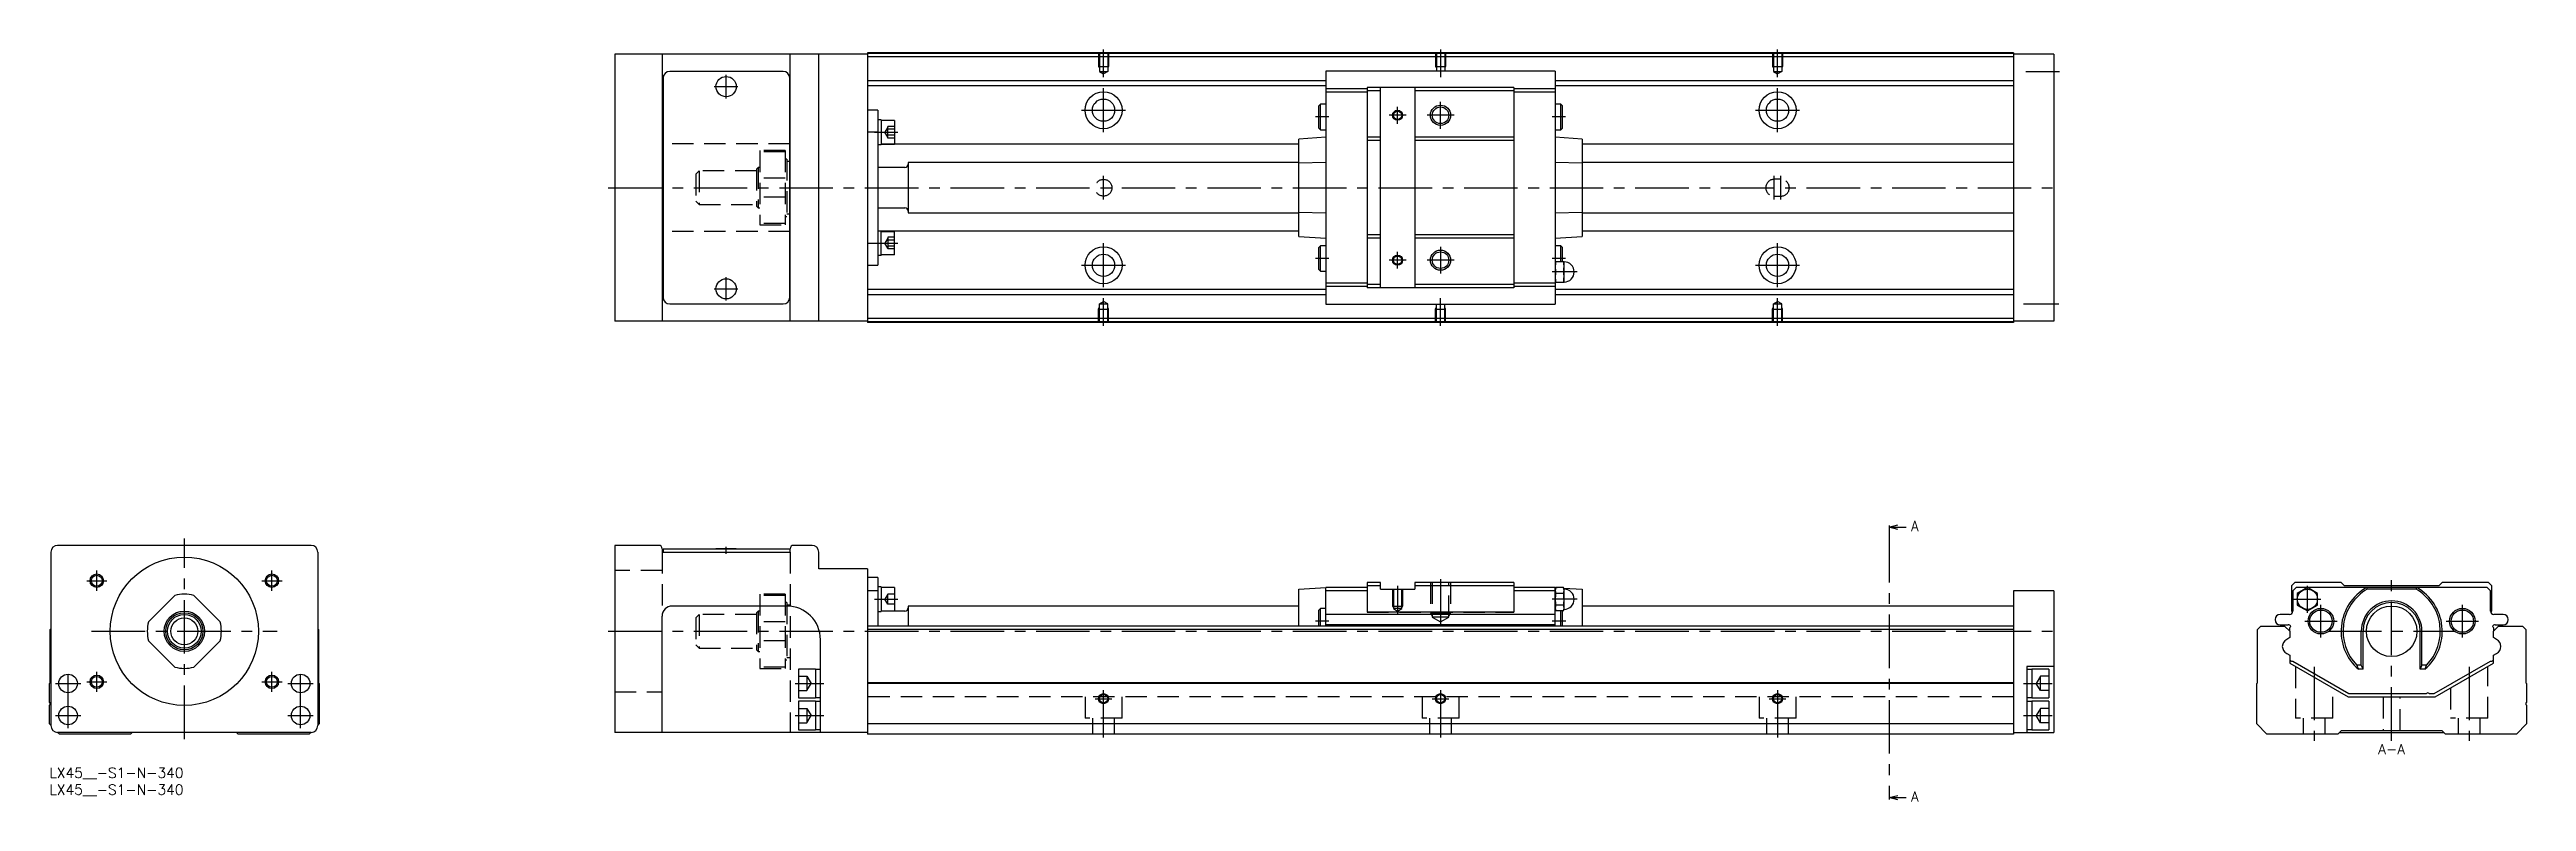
# Model space of a CAD drawing. Extents: x 0 to 735, y -10 to 213.
import ezdxf

# ---------------------------------------------------------------- set-up
doc = ezdxf.new("R2010")
doc.units = 0
doc.header["$LTSCALE"] = 0.5
doc.linetypes.add('CENTER', pattern=[50.8, 31.75, -6.35, 6.35, -6.35])
doc.linetypes.add('DASHED', pattern=[19.05, 12.7, -6.35])
for name, color, linetype in [('MSM_CENTER', 1, 'CENTER'), ('MSM_CONTINUOUS', 7, 'CONTINUOUS'), ('MSM_DASHED', 4, 'DASHED'), ('MSM_NARROW', 5, 'CONTINUOUS'), ('MSM_PART_NUMBER', 7, 'CONTINUOUS')]:
    doc.layers.add(name, color=color, linetype=linetype)
doc.styles.get("Standard").update_dxf_attribs({"font": 'txt.shx', "height": 3, "bigfont": 'bigfont.shx'})

# ---------------------------------------------------------------- blocks, each defined once
blk = doc.blocks.new('*U2')
at = {"layer": 'MSM_PART_NUMBER'}
blk.add_text('LX45__-S1-N-340', height=3, dxfattribs=at).set_placement((0, -3))
blk = doc.blocks.new('*U3')
at = {"layer": 'MSM_PART_NUMBER'}
blk.add_text('LX45__-S1-N-340', height=3, dxfattribs=at).set_placement((0, -8))

msp = doc.modelspace()

# ---------------------------------------------------------------- linework, layer by layer
at = {"layer": 'MSM_CENTER'}
for p, q in [((312.76, 204.91), (312.76, 213.12)), ((412.76, 213.12), (412.76, 204.91)), ((512.76, 204.91), (512.76, 213.12)), ((586.43, 206.62), (596.38, 206.62)), ((197.26, 202.12), (204.26, 202.12)), ((200.76, 198.62), (200.76, 205.62)), ((312.76, 188.62), (312.76, 201.62)), ((512.76, 188.62), (512.76, 201.62)), ((306.26, 195.12), (319.25, 195.12)), ((379.66, 193.12), (375.67, 193.12)), ((402.51, 193.62), (397.51, 193.62)), ((400.01, 191.12), (400.01, 196.12)), ((416.76, 193.62), (408.76, 193.62)), ((412.76, 189.62), (412.76, 197.62)), ((449.87, 193.12), (445.84, 193.12)), ((506.26, 195.12), (519.26, 195.12)), ((244.76, 188.58), (251.76, 188.58)), ((165.76, 172.12), (596.76, 172.12)), ((312.76, 168.62), (312.76, 175.62)), ((511.76, 168.62), (511.76, 175.62)), ((513.76, 168.62), (513.76, 175.62)), ((244.76, 155.67), (251.76, 155.67)), ((312.76, 142.62), (312.76, 155.62)), ((412.76, 154.62), (412.76, 146.62)), ((512.76, 142.62), (512.76, 155.62)), ((306.26, 149.12), (319.26, 149.12)), ((379.66, 151.12), (375.67, 151.12)), ((402.51, 150.62), (397.51, 150.62)), ((400.01, 148.12), (400.01, 153.12)), ((416.76, 150.62), (408.76, 150.62)), ((449.87, 151.12), (445.84, 151.12)), ((453.35, 147.12), (445.87, 147.12)), ((506.26, 149.12), (519.26, 149.12)), ((197.26, 142.12), (204.26, 142.12)), ((200.76, 138.62), (200.76, 145.62)), ((312.76, 131.12), (312.76, 139.33)), ((412.76, 131.12), (412.76, 139.33)), ((512.76, 131.12), (512.76, 139.33)), ((585.76, 137.62), (596.26, 137.62)), ((40, 8.5), (40, 68)), ((545.92, 70.87), (545.92, -8.37)), ((200.76, 63.5), (200.76, 65.6)), ((11.02, 55.5), (17.02, 55.5)), ((14.02, 52.5), (14.02, 58.5)), ((62.98, 55.5), (68.98, 55.5)), ((65.98, 52.5), (65.98, 58.5)), ((400.01, 54), (400.01, 45.5)), ((412.76, 56), (412.76, 42.3)), ((669.99, 46), (669.99, 54)), ((694.99, 8), (694.99, 56)), ((244.76, 50), (251.76, 50)), ((453.35, 50), (445.87, 50)), ((665.99, 50), (673.99, 50)), ((673.99, 38.7), (673.99, 48.3)), ((715.99, 38.7), (715.99, 48.3)), ((12.5, 40.5), (67.5, 40.5)), ((165.76, 40.5), (596.76, 40.5)), ((379.66, 43.5), (375.67, 43.5)), ((449.9, 43.5), (445.87, 43.5)), ((669.19, 43.5), (678.79, 43.5)), ((676.09, 40.5), (713.89, 40.5)), ((711.19, 43.5), (720.79, 43.5)), ((671.99, 29.97), (671.99, 8)), ((717.99, 29.97), (717.99, 8)), ((1.75, 25), (9.25, 25)), ((5.5, 11.75), (5.5, 28.75)), ((11.02, 25.5), (17.02, 25.5)), ((14.02, 22.5), (14.02, 28.5)), ((62.98, 25.5), (68.98, 25.5)), ((65.98, 22.5), (65.98, 28.5)), ((70.75, 25), (78.25, 25)), ((74.5, 11.75), (74.5, 28.75)), ((221.26, 25), (229.76, 25)), ((312.76, 9), (312.76, 23)), ((412.76, 23), (412.76, 9)), ((512.76, 23), (512.76, 9)), ((585.76, 25), (594.26, 25)), ((1.75, 15.5), (9.25, 15.5)), ((70.75, 15.5), (78.25, 15.5)), ((221.26, 15.5), (229.76, 15.5)), ((310.26, 20.5), (315.26, 20.5)), ((410.26, 20.5), (415.26, 20.5)), ((510.26, 20.5), (515.26, 20.5)), ((585.76, 15.5), (594.26, 15.5))]:
    msp.add_line(p, q, dxfattribs=at)
at = {"layer": 'MSM_CONTINUOUS'}
for p, q in [((242.76, 211.72), (167.76, 211.72)), ((167.76, 211.72), (167.76, 132.52)), ((181.76, 211.72), (181.76, 132.52)), ((217.66, 206.62), (184.06, 206.62)), ((219.76, 132.52), (219.76, 211.72)), ((228.26, 132.52), (228.26, 211.72)), ((582.76, 212.12), (242.76, 212.12)), ((242.76, 212.12), (242.76, 132.12)), ((582.76, 211.92), (242.76, 211.92)), ((582.76, 210.92), (242.76, 210.92)), ((446.81, 206.72), (378.71, 206.72)), ((378.71, 206.72), (378.71, 137.52)), ((446.81, 206.72), (446.81, 137.52)), ((582.76, 212.12), (582.76, 132.12)), ((594.76, 211.72), (582.76, 211.72)), ((594.76, 211.72), (594.76, 132.52)), ((182.06, 202.22), (181.76, 202.22)), ((182.06, 204.62), (182.06, 139.62)), ((219.66, 139.62), (219.66, 204.62)), ((219.76, 202.22), (219.66, 202.22)), ((378.71, 203.87), (242.76, 203.87)), ((378.71, 202.37), (242.76, 202.37)), ((391.01, 201.47), (378.71, 201.47)), ((391.01, 200.47), (378.71, 200.47)), ((434.51, 201.87), (391.01, 201.87)), ((391.01, 201.87), (391.01, 142.37)), ((394.91, 200.87), (391.01, 200.87)), ((394.91, 142.37), (394.91, 201.87)), ((405.11, 201.87), (405.11, 142.37)), ((434.51, 200.87), (405.11, 200.87)), ((434.51, 201.87), (434.51, 142.37)), ((446.81, 201.47), (434.51, 201.47)), ((446.81, 200.47), (434.51, 200.47)), ((582.76, 203.87), (446.81, 203.87)), ((582.76, 202.37), (446.81, 202.37)), ((182.06, 197.72), (181.76, 197.72)), ((219.76, 197.72), (219.66, 197.72)), ((245.76, 195.12), (242.76, 195.12)), ((245.76, 195.12), (245.76, 149.12)), ((246.76, 192.23), (245.76, 192.23)), ((246.76, 192.23), (246.76, 184.93)), ((250.76, 192.08), (246.76, 192.08)), ((250.76, 192.08), (250.76, 185.08)), ((377.11, 196.92), (376.61, 196.42)), ((376.61, 189.82), (376.61, 196.42)), ((378.71, 196.92), (377.11, 196.92)), ((377.11, 189.32), (377.11, 196.92)), ((448.41, 196.92), (446.81, 196.92)), ((448.41, 189.32), (448.41, 196.92)), ((448.91, 196.42), (448.41, 196.92)), ((448.91, 189.82), (448.91, 196.42)), ((182.06, 185.12), (181.76, 185.12)), ((219.76, 185.12), (219.66, 185.12)), ((245.76, 188.65), (242.76, 188.65)), ((245.76, 184.93), (246.76, 184.93)), ((246.76, 185.08), (250.76, 185.08)), ((370.71, 185.05), (246.76, 185.05)), ((378.71, 187.12), (370.71, 186.57)), ((370.71, 157.68), (370.71, 186.57)), ((376.61, 189.82), (377.11, 189.32)), ((377.11, 189.32), (378.71, 189.32)), ((394.91, 187.12), (391.01, 187.12)), ((394.91, 186.12), (391.01, 186.12)), ((434.51, 187.12), (405.11, 187.12)), ((434.51, 186.12), (405.11, 186.12)), ((446.81, 189.32), (448.41, 189.32)), ((454.81, 186.57), (446.81, 187.12)), ((448.41, 189.32), (448.91, 189.82)), ((454.81, 186.57), (454.81, 157.68)), ((582.76, 185.05), (454.81, 185.05)), ((219.76, 179.87), (219.66, 179.87)), ((253.76, 178.12), (245.76, 178.12)), ((254.76, 179.62), (254.76, 164.62)), ((370.71, 179.62), (254.76, 179.62)), ((378.71, 179.61), (370.71, 179.36)), ((454.81, 179.36), (446.81, 179.61)), ((582.76, 179.62), (454.81, 179.62)), ((219.66, 164.37), (219.76, 164.37)), ((245.76, 166.12), (253.76, 166.12)), ((254.76, 164.62), (370.71, 164.62)), ((370.71, 164.89), (378.71, 164.64)), ((446.81, 164.64), (454.81, 164.89)), ((454.81, 164.62), (582.76, 164.62)), ((182.06, 159.12), (181.76, 159.12)), ((219.76, 159.12), (219.66, 159.12)), ((245.76, 155.6), (242.76, 155.6)), ((245.76, 159.32), (246.76, 159.32)), ((246.76, 152.02), (246.76, 159.32)), ((370.71, 159.2), (246.76, 159.2)), ((246.76, 159.17), (250.76, 159.17)), ((250.76, 152.17), (250.76, 159.17)), ((370.71, 157.68), (378.71, 157.12)), ((377.11, 154.92), (376.61, 154.42)), ((376.61, 147.82), (376.61, 154.42)), ((378.71, 154.92), (377.11, 154.92)), ((377.11, 147.32), (377.11, 154.92)), ((394.91, 158.12), (391.01, 158.12)), ((394.91, 157.12), (391.01, 157.12)), ((434.51, 158.12), (405.11, 158.12)), ((434.51, 157.12), (405.11, 157.12)), ((446.81, 157.12), (454.81, 157.68)), ((448.41, 154.92), (446.81, 154.92)), ((448.91, 154.42), (448.41, 154.92)), ((448.41, 150.12), (448.41, 154.92)), ((448.91, 150.12), (448.91, 154.42)), ((582.76, 159.2), (454.81, 159.2)), ((242.76, 149.12), (245.76, 149.12)), ((246.76, 152.02), (245.76, 152.02)), ((250.76, 152.17), (246.76, 152.17)), ((376.61, 147.82), (377.11, 147.32)), ((377.11, 147.32), (378.71, 147.32)), ((449.41, 150.12), (446.81, 150.12)), ((449.28, 147.12), (446.93, 147.12)), ((449.41, 144.12), (449.41, 150.12)), ((182.06, 146.52), (181.76, 146.52)), ((181.76, 142.02), (182.06, 142.02)), ((219.76, 146.52), (219.66, 146.52)), ((219.66, 142.02), (219.76, 142.02)), ((378.71, 141.87), (242.76, 141.87)), ((378.71, 140.37), (242.76, 140.37)), ((391.01, 143.77), (378.71, 143.77)), ((391.01, 142.77), (378.71, 142.77)), ((394.91, 143.37), (391.01, 143.37)), ((434.51, 142.37), (391.01, 142.37)), ((434.51, 143.37), (405.11, 143.37)), ((446.81, 143.77), (434.51, 143.77)), ((446.81, 142.77), (434.51, 142.77)), ((446.81, 144.12), (449.41, 144.12)), ((582.76, 141.87), (446.81, 141.87)), ((582.76, 140.37), (446.81, 140.37)), ((242.76, 132.52), (167.76, 132.52)), ((184.06, 137.62), (217.66, 137.62)), ((582.76, 133.32), (242.76, 133.32)), ((582.76, 132.32), (242.76, 132.32)), ((378.71, 137.52), (446.81, 137.52)), ((594.76, 132.52), (582.76, 132.52)), ((582.76, 132.12), (242.76, 132.12)), ((545.92, 71.37), (548.42, 72.04)), ((545.92, 71.87), (545.92, 70.87)), ((545.92, 71.37), (550.92, 71.37)), ((548.42, 70.7), (545.92, 71.37)), ((0.4, 64), (0.4, 12.5)), ((77.6, 66), (2.4, 66)), ((79.6, 64), (79.6, 12.5)), ((180.76, 66), (167.76, 66)), ((167.76, 66), (167.76, 10.5)), ((181.76, 65), (181.76, 64)), ((181.76, 64), (219.76, 64)), ((182.06, 65), (182.06, 64)), ((182.06, 65), (219.66, 65)), ((197.76, 65.1), (203.76, 65.1)), ((197.76, 65.1), (197.76, 65)), ((203.76, 65), (203.76, 65.1)), ((219.66, 65), (219.66, 64)), ((219.76, 64), (219.76, 65)), ((226.26, 66), (220.76, 66)), ((228.26, 59), (228.26, 64)), ((242.76, 59), (228.26, 59)), ((242.76, 59), (242.76, 10)), ((245.76, 56.5), (242.76, 56.5)), ((245.76, 52.5), (242.76, 52.5)), ((245.76, 56.5), (245.76, 42)), ((246.76, 53.65), (245.76, 53.65)), ((246.76, 53.65), (246.76, 46.35)), ((250.76, 53.5), (246.76, 53.5)), ((250.76, 53.5), (250.76, 46.5)), ((370.71, 53), (378.71, 53.5)), ((370.71, 42), (370.71, 53)), ((391.01, 53.5), (378.71, 53.5)), ((378.71, 42), (378.71, 53.5)), ((391.01, 52.5), (378.71, 52.5)), ((391.01, 55), (391.01, 46.15)), ((394.91, 55), (391.01, 55)), ((394.91, 54), (391.01, 54)), ((394.91, 53), (394.91, 55)), ((394.91, 53), (405.11, 53)), ((405.11, 55), (405.11, 53)), ((434.51, 55), (405.11, 55)), ((434.51, 54), (405.11, 54)), ((434.51, 55), (434.51, 46.15)), ((446.81, 53.5), (434.51, 53.5)), ((446.81, 52.5), (434.51, 52.5)), ((446.81, 53.5), (447.38, 53.46)), ((446.81, 42), (446.81, 53.5)), ((446.93, 53.46), (446.81, 53)), ((446.81, 52.41), (446.81, 52.6)), ((449.28, 53.46), (446.93, 53.46)), ((449.28, 51.73), (446.93, 51.73)), ((449.41, 53), (449.28, 53.46)), ((449.31, 53.34), (454.81, 53)), ((449.41, 47), (449.41, 53)), ((454.81, 53), (454.81, 42)), ((594.76, 52.5), (582.76, 52.5)), ((582.76, 52.5), (582.76, 10)), ((594.76, 52.5), (594.76, 10.5)), ((666.24, 55), (665.24, 54)), ((665.24, 54), (665.24, 46.62)), ((666.64, 53.5), (665.64, 52.5)), ((665.64, 52.5), (665.64, 46.5)), ((679.99, 55), (666.24, 55)), ((723.34, 53.5), (666.64, 53.5)), ((669.99, 53.46), (666.99, 51.73)), ((666.99, 51.73), (666.99, 48.27)), ((672.99, 51.73), (669.99, 53.46)), ((672.99, 48.27), (672.99, 51.73)), ((680.99, 54), (679.99, 55)), ((708.99, 54), (680.99, 54)), ((687.51, 53.5), (687.76, 53)), ((702.22, 53), (687.76, 53)), ((702.22, 53), (702.47, 53.5)), ((709.99, 55), (708.99, 54)), ((723.74, 55), (709.99, 55)), ((724.34, 52.5), (723.34, 53.5)), ((724.74, 54), (723.74, 55)), ((724.34, 46.5), (724.34, 52.5)), ((724.74, 46.62), (724.74, 54)), ((29.36, 43.3), (37.2, 51.14)), ((42.8, 51.14), (50.64, 43.3)), ((181.76, 10.5), (181.76, 45)), ((218.76, 48), (184.76, 48)), ((245.76, 46.35), (246.76, 46.35)), ((253.76, 46.5), (246.76, 46.5)), ((254.76, 48), (254.76, 42)), ((370.71, 48), (254.76, 48)), ((377.11, 47.3), (376.61, 46.8)), ((376.61, 42), (376.61, 46.8)), ((377.11, 42), (377.11, 47.3)), ((378.71, 47.3), (377.11, 47.3)), ((446.81, 45.5), (378.71, 45.5)), ((434.51, 46.15), (391.01, 46.15)), ((446.81, 47), (446.93, 46.54)), ((449.28, 48.27), (446.93, 48.27)), ((449.28, 46.54), (446.93, 46.54)), ((448.41, 42), (448.41, 46.54)), ((448.91, 42), (448.91, 46.54)), ((449.28, 46.54), (449.41, 47)), ((582.76, 48), (454.81, 48)), ((664.64, 45.5), (661.94, 45.5)), ((666.99, 48.27), (669.99, 46.54)), ((669.99, 46.54), (672.99, 48.27)), ((728.04, 45.5), (725.34, 45.5)), ((0.2, 41), (0.4, 41.2)), ((0.2, 25.2), (0.2, 41)), ((37.2, 29.86), (29.36, 37.7)), ((50.64, 37.7), (42.8, 29.86)), ((79.6, 41.2), (79.8, 41)), ((79.8, 41), (79.8, 25.2)), ((228.76, 10.5), (228.76, 38)), ((582.76, 42), (242.76, 42)), ((582.76, 41), (242.76, 41)), ((446.81, 42.4), (378.71, 42.4)), ((655.19, 41), (656.19, 42)), ((655.19, 25.2), (655.19, 41)), ((656.19, 42), (663.24, 42)), ((661.94, 42.4), (664.24, 42.4)), ((663.24, 42), (664.74, 40.5)), ((664.74, 38.61), (663.84, 38.1)), ((664.69, 41.2), (664.69, 40.55)), ((664.74, 40.5), (664.74, 38.61)), ((685.99, 30.44), (685.99, 40.5)), ((686.49, 29.22), (686.49, 40.5)), ((703.49, 29.22), (703.49, 40.5)), ((703.99, 30.44), (703.99, 40.5)), ((725.24, 40.5), (726.74, 42)), ((725.24, 38.61), (725.24, 40.5)), ((726.13, 38.1), (725.24, 38.61)), ((725.29, 40.55), (725.29, 41.2)), ((725.74, 42.4), (728.04, 42.4)), ((726.74, 42), (733.79, 42)), ((733.79, 42), (734.79, 41)), ((734.79, 41), (734.79, 25.2)), ((586.76, 30), (586.76, 10.5)), ((594.76, 30), (586.76, 30)), ((663.84, 33.9), (664.74, 33.39)), ((664.74, 33.39), (664.74, 31)), ((664.74, 31), (682.06, 21)), ((665.49, 31.61), (665.69, 31.61)), ((665.69, 31.61), (682.33, 22)), ((685.99, 30.44), (684.63, 30.44)), ((686.49, 29.22), (685.99, 30.44)), ((703.99, 30.44), (703.49, 29.22)), ((705.35, 30.44), (703.99, 30.44)), ((707.65, 22), (724.29, 31.61)), ((707.92, 21), (725.24, 31)), ((724.29, 31.61), (724.49, 31.61)), ((725.24, 33.39), (726.13, 33.9)), ((725.24, 31), (725.24, 33.39)), ((0, 25), (0.2, 25.2)), ((0, 19.4), (0, 25)), ((79.8, 25.2), (80, 25)), ((80, 25), (80, 13)), ((227.26, 29.25), (222.26, 29.25)), ((222.26, 29.25), (222.26, 20.75)), ((227.26, 29.25), (227.26, 20.75)), ((228.76, 29.15), (227.26, 29.15)), ((582.76, 25.2), (242.76, 25.2)), ((582.76, 25), (242.76, 25)), ((588.26, 29.15), (586.76, 29.15)), ((593.26, 29.25), (588.26, 29.25)), ((588.26, 29.25), (588.26, 20.75)), ((593.26, 29.25), (593.26, 20.75)), ((654.99, 25), (655.19, 25.2)), ((654.99, 13), (654.99, 25)), ((686.49, 29.22), (685.1, 29.22)), ((704.88, 29.22), (703.49, 29.22)), ((734.79, 25.2), (734.99, 25)), ((734.99, 25), (734.99, 19.4)), ((0, 13), (0, 18.6)), ((222.26, 20.75), (227.26, 20.75)), ((227.26, 19.75), (222.26, 19.75)), ((222.26, 19.75), (222.26, 11.25)), ((227.26, 20.85), (228.76, 20.85)), ((227.26, 19.75), (227.26, 11.25)), ((228.76, 19.65), (227.26, 19.65)), ((586.76, 20.85), (588.26, 20.85)), ((588.26, 19.65), (586.76, 19.65)), ((588.26, 20.75), (593.26, 20.75)), ((593.26, 19.75), (588.26, 19.75)), ((588.26, 19.75), (588.26, 11.25)), ((593.26, 19.75), (593.26, 11.25)), ((682.06, 21), (707.92, 21)), ((682.33, 22), (705.34, 22)), ((706.14, 22), (707.65, 22)), ((734.99, 18.6), (734.99, 13)), ((0.4, 12.6), (0, 13)), ((77.6, 10.5), (2.4, 10.5)), ((3, 10), (2.5, 10.5)), ((24, 10), (3, 10)), ((24.5, 10.5), (24, 10)), ((56, 10), (55.5, 10.5)), ((77, 10), (56, 10)), ((77.5, 10.5), (77, 10)), ((80, 13), (79.6, 12.6)), ((242.76, 10.5), (167.76, 10.5)), ((222.26, 11.25), (227.26, 11.25)), ((227.26, 11.35), (228.76, 11.35)), ((582.76, 13), (242.76, 13)), ((582.76, 10), (242.76, 10)), ((582.76, 10.5), (594.76, 10.5)), ((586.76, 11.35), (588.26, 11.35)), ((588.26, 11.25), (593.26, 11.25)), ((657.99, 10), (654.99, 13)), ((678.99, 10), (657.99, 10)), ((679.99, 11), (678.99, 10)), ((679.49, 10.5), (710.49, 10.5)), ((709.99, 11), (679.99, 11)), ((710.99, 10), (709.99, 11)), ((731.99, 10), (710.99, 10)), ((734.99, 13), (731.99, 10)), ((545.92, -8.87), (548.42, -8.2)), ((545.92, -8.37), (545.92, -9.37)), ((545.92, -8.87), (550.92, -8.87)), ((548.42, -9.54), (545.92, -8.87))]:
    msp.add_line(p, q, dxfattribs=at)
for centre, radius in [((200.76, 202.12), 3), ((312.76, 195.12), 5.5), ((512.76, 195.12), 5.5), ((312.76, 195.12), 3.3), ((400.01, 193.62), 1.23), ((412.76, 193.62), 2.46), ((512.76, 195.12), 3.3), ((312.76, 149.12), 5.5), ((512.76, 149.12), 5.5), ((312.76, 149.12), 3.3), ((400.01, 150.62), 1.23), ((412.76, 150.62), 2.46), ((512.76, 149.12), 3.3), ((200.76, 142.12), 3), ((40, 40.5), 22), ((14.02, 55.5), 1.62), ((65.98, 55.5), 1.62), ((669.99, 50), 3), ((40, 40.5), 6), ((40, 40.5), 5.5), ((40, 40.5), 5), ((40, 40.5), 4), ((673.99, 43.5), 3.8), ((673.99, 43.5), 3.3), ((694.99, 40.5), 7.5), ((715.99, 43.5), 3.8), ((715.99, 43.5), 3.3), ((5.5, 25), 2.75), ((14.02, 25.5), 1.62), ((65.98, 25.5), 1.62), ((74.5, 25), 2.75), ((5.5, 15.5), 2.75), ((74.5, 15.5), 2.75), ((312.76, 20.5), 1.23), ((412.76, 20.5), 1.23), ((512.76, 20.5), 1.23)]:
    msp.add_circle(centre, radius, dxfattribs=at)
for centre, radius, start, end in [((184.06, 204.62), 2, 90, 180), ((217.66, 204.62), 2, 0, 90), ((253.76, 179.12), 1, 270, 0), ((253.76, 165.12), 1, 0, 90), ((456.5, 148.58), 9.69, 170.8086, 179.713), ((456.5, 148.67), 9.7, 180.28862, 189.18978), ((456.5, 145.58), 9.69, 170.8086, 179.713), ((439.71, 148.58), 9.7, 0.28862, 9.18978), ((439.71, 148.67), 9.69, 350.8086, 359.713), ((439.71, 145.58), 9.7, 0.28862, 9.18978), ((449.41, 147.12), 3, 270, 90), ((456.5, 145.67), 9.7, 180.28862, 189.18978), ((439.71, 145.67), 9.69, 350.8086, 359.713), ((184.06, 139.62), 2, 180, 270), ((217.66, 139.62), 2, 270, 0), ((2.4, 64), 2, 90, 180), ((77.6, 64), 2, 0, 90), ((180.76, 65), 1, 360, 90), ((220.76, 65), 1, 90, 180), ((226.26, 64), 2, 360, 90), ((40, 40.5), 11, 75.27264, 104.72736), ((450.11, 52.57), 3.31, 164.22771, 179.4294), ((450.12, 52.63), 3.31, 180.57378, 195.76911), ((459.69, 49.95), 12.89, 172.03062, 179.75617), ((446.1, 52.56), 3.31, 0.57378, 15.76911), ((446.1, 52.63), 3.31, 344.22771, 359.4294), ((436.51, 49.94), 12.89, 0.24521, 7.968), ((449.41, 50), 3, 270, 90), ((694.99, 40.5), 15, 119.92643, 228.76392), ((694.99, 40.5), 14.44, 120.05097, 224.15139), ((694.99, 40.5), 14.44, 315.84861, 59.94903), ((694.99, 40.5), 15, 311.23608, 60.07357), ((184.76, 45), 3, 90, 180), ((218.76, 38), 10, 0, 90), ((253.76, 47.5), 1, 270, 0), ((460.26, 50.1), 13.46, 180.40698, 187.80623), ((450.11, 47.37), 3.31, 164.22771, 179.4294), ((450.12, 47.44), 3.31, 180.57378, 195.76911), ((435.95, 50.1), 13.46, 352.19377, 359.59302), ((446.1, 47.37), 3.31, 0.57378, 15.76911), ((446.1, 47.43), 3.31, 344.22771, 359.4294), ((661.94, 43.95), 1.55, 90, 270), ((664.64, 46.5), 1, 270, 0), ((665.74, 46.62), 0.5, 180, 251.07258), ((694.99, 40.5), 9, 0, 180), ((694.99, 40.5), 8.5, 0, 180), ((725.34, 46.5), 1, 180, 270), ((724.24, 46.62), 0.5, 289.00551, 0), ((728.04, 43.95), 1.55, 270, 90), ((40, 40.5), 11, 165.27264, 194.72736), ((40, 40.5), 11, 345.27264, 14.72736), ((665.14, 35.85), 2.6, 120.00003, 176.58933), ((664.24, 41.4), 1, 30.09191, 90), ((665.49, 41.2), 0.8, 118.74892, 180), ((725.74, 41.4), 1, 90, 149.90809), ((724.49, 41.2), 0.8, 0, 61.25108), ((724.83, 35.85), 2.6, 3.41067, 59.99996), ((40, 40.5), 11, 255.27264, 284.72736), ((665.14, 36.15), 2.6, 183.41067, 239.99996), ((665.49, 32.41), 0.8, 200.37237, 270), ((698.62, 35.16), 14.76, 198.65668, 203.74193), ((691.28, 35.2), 14.86, 336.27386, 341.32752), ((724.49, 32.41), 0.8, 270, 339.63587), ((724.83, 36.15), 2.6, 300.00004, 356.58933), ((705.74, 21.7), 0.5, 36.8699, 143.1301), ((-0.3, 19), 0.5, 306.8699, 53.1301), ((735.29, 19), 0.5, 126.8699, 233.1301), ((2.4, 12.5), 2, 180, 270), ((77.6, 12.5), 2, 270, 0)]:
    msp.add_arc(centre, radius, start, end, dxfattribs=at)
at = {"layer": 'MSM_DASHED'}
for p, q in [((311.26, 212.12), (311.26, 208.12)), ((311.26, 208.12), (311.53, 207.66)), ((311.26, 208.12), (314.26, 208.12)), ((311.53, 212.12), (311.53, 206.62)), ((311.53, 206.62), (312.76, 205.91)), ((311.53, 206.62), (313.99, 206.62)), ((313.99, 206.62), (312.76, 205.91)), ((313.99, 212.12), (313.99, 206.62)), ((314.26, 208.12), (313.99, 207.66)), ((314.26, 212.12), (314.26, 208.12)), ((411.26, 212.12), (411.26, 208.12)), ((411.26, 208.12), (414.26, 208.12)), ((411.26, 208.12), (411.53, 207.66)), ((411.53, 212.12), (411.53, 206.72)), ((413.99, 212.12), (413.99, 206.72)), ((414.26, 208.12), (413.99, 207.66)), ((414.26, 212.12), (414.26, 208.12)), ((511.26, 212.12), (511.26, 208.12)), ((511.26, 208.12), (514.26, 208.12)), ((511.26, 208.12), (511.53, 207.66)), ((511.53, 212.12), (511.53, 206.62)), ((511.53, 206.62), (513.99, 206.62)), ((511.53, 206.62), (512.76, 205.91)), ((513.99, 206.62), (512.76, 205.91)), ((513.99, 212.12), (513.99, 206.62)), ((514.26, 208.12), (513.99, 207.66)), ((514.26, 212.12), (514.26, 208.12)), ((219.66, 185.12), (182.06, 185.12)), ((248.76, 190.08), (247.89, 188.58)), ((248.76, 187.08), (247.89, 188.58)), ((248.76, 186.85), (248.76, 190.31)), ((250.76, 190.31), (248.76, 190.31)), ((250.76, 189.45), (248.76, 189.45)), ((250.76, 187.71), (248.76, 187.71)), ((250.76, 186.85), (248.76, 186.85)), ((192.76, 177.12), (191.76, 176.12)), ((192.76, 177.12), (192.76, 167.12)), ((209.76, 177.12), (192.76, 177.12)), ((210.26, 178.12), (209.76, 177.62)), ((209.76, 177.62), (209.76, 166.62)), ((210.26, 178.12), (210.26, 166.12)), ((210.76, 178.12), (210.26, 178.12)), ((218.26, 183.12), (210.76, 183.12)), ((210.76, 183.12), (210.76, 161.12)), ((218.26, 182.76), (210.76, 182.76)), ((218.26, 183.12), (218.26, 161.12)), ((218.76, 180.62), (218.26, 180.62)), ((218.76, 180.62), (218.76, 163.62)), ((219.66, 179.87), (218.76, 179.87)), ((191.76, 176.12), (191.76, 168.12)), ((218.26, 174.92), (210.76, 174.92)), ((218.26, 169.33), (210.76, 169.33)), ((513.76, 174.62), (511.76, 174.62)), ((511.76, 169.62), (513.76, 169.62)), ((191.76, 168.12), (192.76, 167.12)), ((192.76, 167.12), (209.76, 167.12)), ((209.76, 166.62), (210.26, 166.12)), ((210.26, 166.12), (210.76, 166.12)), ((218.26, 163.62), (218.76, 163.62)), ((218.76, 164.37), (219.66, 164.37)), ((219.66, 159.12), (182.06, 159.12)), ((218.26, 161.49), (210.76, 161.49)), ((210.76, 161.12), (218.26, 161.12)), ((248.76, 157.17), (247.89, 155.67)), ((248.76, 154.17), (247.89, 155.67)), ((248.76, 157.4), (248.76, 153.94)), ((250.76, 157.4), (248.76, 157.4)), ((250.76, 156.54), (248.76, 156.54)), ((250.76, 154.8), (248.76, 154.8)), ((250.76, 153.94), (248.76, 153.94)), ((311.26, 136.12), (311.53, 136.59)), ((311.26, 132.12), (311.26, 136.12)), ((311.26, 136.12), (314.26, 136.12)), ((311.53, 137.62), (312.76, 138.33)), ((311.53, 132.12), (311.53, 137.62)), ((311.53, 137.62), (313.99, 137.62)), ((313.99, 137.62), (312.76, 138.33)), ((313.99, 132.12), (313.99, 137.62)), ((314.26, 136.12), (313.99, 136.59)), ((314.26, 132.12), (314.26, 136.12)), ((411.26, 136.12), (411.53, 136.59)), ((411.26, 136.12), (414.26, 136.12)), ((411.26, 132.12), (411.26, 136.12)), ((411.53, 132.12), (411.53, 137.52)), ((413.99, 132.12), (413.99, 137.52)), ((414.26, 136.12), (413.99, 136.59)), ((414.26, 132.12), (414.26, 136.12)), ((511.26, 136.12), (511.53, 136.59)), ((511.26, 136.12), (514.26, 136.12)), ((511.26, 132.12), (511.26, 136.12)), ((511.53, 137.62), (512.76, 138.33)), ((511.53, 137.62), (513.99, 137.62)), ((511.53, 132.12), (511.53, 137.62)), ((513.99, 137.62), (512.76, 138.33)), ((513.99, 132.12), (513.99, 137.62)), ((514.26, 136.12), (513.99, 136.59)), ((514.26, 132.12), (514.26, 136.12)), ((181.76, 64), (181.76, 45)), ((219.76, 64), (219.76, 10.5)), ((181.76, 58.5), (167.76, 58.5)), ((218.26, 51.5), (210.76, 51.5)), ((210.76, 51.5), (210.76, 29.5)), ((218.26, 51.5), (218.26, 29.5)), ((248.76, 51.5), (247.89, 50)), ((248.76, 48.5), (248.76, 51.5)), ((250.76, 51.5), (248.76, 51.5)), ((398.51, 53), (398.51, 48)), ((398.78, 53), (398.78, 47.21)), ((401.24, 47.21), (401.24, 53)), ((401.51, 53), (401.51, 48)), ((409.76, 55), (409.76, 46)), ((410.3, 55), (410.3, 44.72)), ((415.22, 44.72), (415.22, 55)), ((415.76, 55), (415.76, 46)), ((192.76, 45.5), (191.76, 44.5)), ((191.76, 44.5), (191.76, 36.5)), ((209.76, 45.5), (192.76, 45.5)), ((192.76, 45.5), (192.76, 35.5)), ((210.26, 46.5), (209.76, 46)), ((209.76, 46), (209.76, 35)), ((210.76, 46.5), (210.26, 46.5)), ((210.26, 46.5), (210.26, 34.5)), ((218.26, 51.14), (210.76, 51.14)), ((218.76, 49), (218.26, 49)), ((218.76, 49), (218.76, 32)), ((219.76, 48.25), (218.76, 48.25)), ((248.76, 48.5), (247.89, 50)), ((248.76, 50), (250.76, 50)), ((250.76, 48.5), (248.76, 48.5)), ((391.01, 46.15), (434.51, 46.15)), ((398.51, 48), (401.51, 48)), ((398.51, 48), (398.78, 47.53)), ((398.78, 47.21), (400.01, 46.5)), ((401.24, 47.21), (398.78, 47.21)), ((400.01, 46.5), (401.24, 47.21)), ((401.51, 48), (401.24, 47.53)), ((409.76, 46), (410.3, 45.06)), ((409.76, 46), (415.76, 46)), ((410.3, 44.72), (412.76, 43.3)), ((415.22, 44.72), (410.3, 44.72)), ((412.76, 43.3), (415.22, 44.72)), ((415.76, 46), (415.22, 45.06)), ((218.26, 43.3), (210.76, 43.3)), ((218.26, 37.7), (210.76, 37.7)), ((191.76, 36.5), (192.76, 35.5)), ((192.76, 35.5), (209.76, 35.5)), ((209.76, 35), (210.26, 34.5)), ((210.26, 34.5), (210.76, 34.5)), ((218.26, 29.86), (210.76, 29.86)), ((210.76, 29.5), (218.26, 29.5)), ((218.26, 32), (218.76, 32)), ((218.76, 32.75), (219.76, 32.75)), ((666.49, 29.99), (666.49, 14.7)), ((723.49, 14.7), (723.49, 29.99)), ((167.76, 22.5), (181.76, 22.5)), ((222.26, 27.13), (224.76, 27.13)), ((222.26, 25), (224.76, 25)), ((222.26, 22.88), (224.76, 22.88)), ((224.76, 27.13), (224.76, 22.88)), ((224.76, 27.13), (225.98, 25)), ((224.76, 22.88), (225.98, 25)), ((582.76, 25.2), (242.76, 25.2)), ((582.76, 25), (242.76, 25)), ((590.76, 27.13), (589.53, 25)), ((590.76, 22.88), (589.53, 25)), ((593.26, 27.13), (590.76, 27.13)), ((590.76, 22.88), (590.76, 27.13)), ((590.76, 25), (593.26, 25)), ((593.26, 22.88), (590.76, 22.88)), ((677.49, 14.7), (677.49, 23.64)), ((712.49, 23.64), (712.49, 14.7)), ((222.26, 17.63), (224.76, 17.63)), ((222.26, 15.5), (224.76, 15.5)), ((224.76, 17.63), (225.98, 15.5)), ((224.76, 17.63), (224.76, 13.38)), ((224.76, 13.38), (225.98, 15.5)), ((582.76, 21), (242.76, 21)), ((307.26, 21), (307.26, 14.7)), ((318.26, 14.7), (307.26, 14.7)), ((309.46, 14.7), (309.46, 10)), ((316.06, 10), (316.06, 14.7)), ((318.26, 14.7), (318.26, 21)), ((407.26, 21), (407.26, 14.7)), ((418.26, 14.7), (407.26, 14.7)), ((409.46, 14.7), (409.46, 10)), ((416.06, 10), (416.06, 14.7)), ((418.26, 14.7), (418.26, 21)), ((507.26, 21), (507.26, 14.7)), ((518.26, 14.7), (507.26, 14.7)), ((509.46, 14.7), (509.46, 10)), ((516.06, 10), (516.06, 14.7)), ((518.26, 14.7), (518.26, 21)), ((590.76, 17.63), (589.53, 15.5)), ((590.76, 13.38), (589.53, 15.5)), ((590.76, 13.38), (590.76, 17.63)), ((593.26, 17.63), (590.76, 17.63)), ((590.76, 15.5), (593.26, 15.5)), ((677.49, 14.7), (666.49, 14.7)), ((668.69, 14.7), (668.69, 10)), ((675.29, 10), (675.29, 14.7)), ((692.49, 21), (692.49, 11)), ((697.49, 11), (697.49, 21)), ((723.49, 14.7), (712.49, 14.7)), ((714.69, 14.7), (714.69, 10)), ((721.29, 10), (721.29, 14.7)), ((222.26, 13.38), (224.76, 13.38)), ((593.26, 13.38), (590.76, 13.38))]:
    msp.add_line(p, q, dxfattribs=at)
msp.add_circle((312.76, 172.12), 2.5, dxfattribs=at)
for centre, start, end in [((511.76, 172.12), 90, 270), ((513.76, 172.12), 270, 90)]:
    msp.add_arc(centre, 2.5, start, end, dxfattribs=at)
at = {"layer": 'MSM_NARROW'}
for centre, radius in [((400.01, 193.62), 1.5), ((412.76, 193.62), 3), ((400.01, 150.62), 1.5), ((412.76, 150.62), 3), ((14.02, 55.5), 2), ((65.98, 55.5), 2), ((14.02, 25.5), 2), ((65.98, 25.5), 2), ((312.76, 20.5), 1.5), ((412.76, 20.5), 1.5), ((512.76, 20.5), 1.5)]:
    msp.add_circle(centre, radius, dxfattribs=at)

# ---------------------------------------------------------------- block references
at = {"layer": 'MSM_CONTINUOUS'}
for name in ['*U2', '*U3']:
    msp.add_blockref(name, (0, 0), dxfattribs=at)

# ---------------------------------------------------------------- texts
at = {"layer": 'MSM_PART_NUMBER'}
for s, p in [('A', (552.34, 70.24)), ('A-A', (690.99, 4.04)), ('A', (552.34, -10))]:
    msp.add_text(s, height=3, dxfattribs=at).set_placement(p)

doc.saveas('drawing.dxf')
